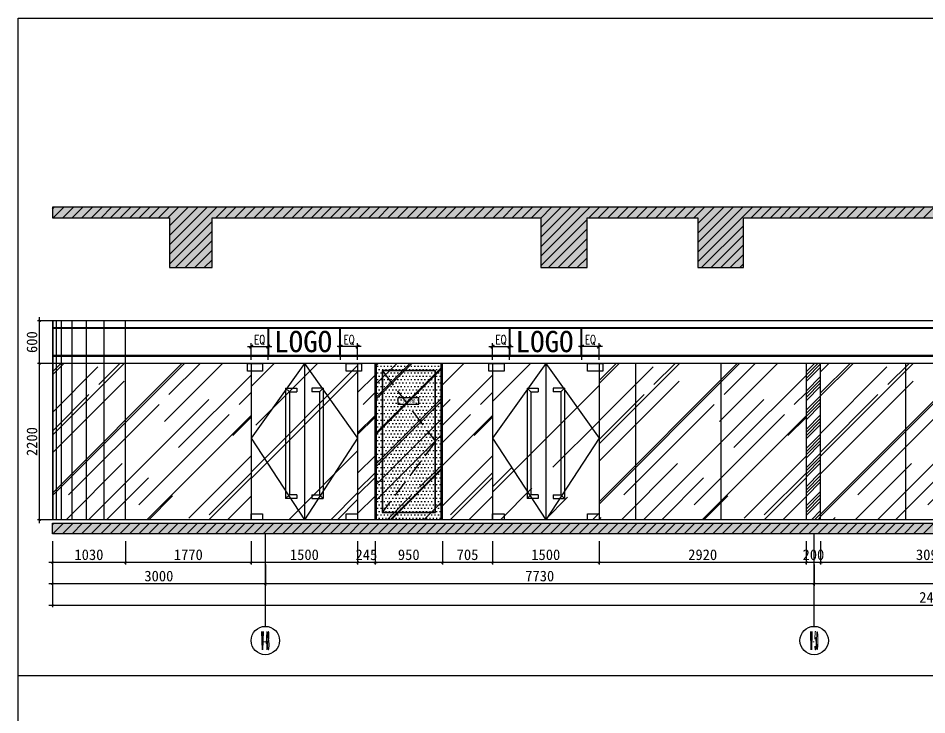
# Model space of a CAD drawing. Header units: millimetres. Extents: x 110215 to 630040, y -488650 to 141897.
# Drawn here: x 354578 to 367377, y 5546 to 15350 of the extents above; entities that cross this region are included whole.
import ezdxf
from ezdxf.enums import TextEntityAlignment as Align

# ---------------------------------------------------------------- set-up
doc = ezdxf.new("R2010")
doc.units = ezdxf.units.MM
doc.header["$LTSCALE"] = 1000
doc.linetypes.add('DASH', pattern=[0.35, 0.25, -0.1])
doc.layers.get('Defpoints').update_dxf_attribs({"color": 2})
for name, color, linetype in [('0-118标注', 2, 'Continuous'), ('0-140c立面材料填充', 250, 'Continuous'), ('0-140d立面材料分隔', 146, 'Continuous'), ('0-140立面图剖切线', 4, 'Continuous'), ('1', 4, 'Continuous'), ('7', 7, 'Continuous'), ('D-地面', 8, 'Continuous'), ('E立-ELEV1', 6, 'Continuous')]:
    doc.layers.add(name, color=color, linetype=linetype)
doc.styles.add('_TCH_AXIS', font='COMPLEX', dxfattribs={"bigfont": 'GBCBIG'})
doc.styles.add('COMPLEX', font='COMPLEX')
doc.styles.add('LOGO', font='arial.ttf', dxfattribs={"width": 0.9})
doc.styles.add('TXT', font='txt.shx', dxfattribs={"width": 0.7})
doc.styles.add('繁黑体', font='simhei.ttf')
doc.styles.add('黑体', font='simhei.ttf')
doc.dimstyles.new('50', dxfattribs={"dimscale": 50, "dimtxt": 3, "dimasz": 0.6, "dimexe": 0.6, "dimexo": 0.6, "dimtad": 1, "dimdec": 0, "dimdsep": 46, "dimtxsty": '黑体', "dimblk1": 'ARCHTICK', "dimblk2": 'ARCHTICK', "dimsah": 1, "dimcen": 0, "dimdle": 1, "dimclrd": 251, "dimclre": 251, "dimclrt": 2, "dimadec": 0, "dimazin": 0, "dimtfac": 1, "dimtdec": 0, "dimtix": 1, "dimtmove": 2, "dimatfit": 3, "dimldrblk": 'DOT', "dimfxl": 0, "dimtolj": 1, "dimtzin": 0, "dimarcsym": 0})
doc.dimstyles.new('副本 1-50', dxfattribs={"dimscale": 50, "dimtxt": 2.5, "dimasz": 1, "dimexe": 1, "dimexo": 1, "dimgap": 0.6, "dimtad": 1, "dimdec": 0, "dimrnd": 5, "dimzin": 0, "dimdsep": 46, "dimtxsty": 'TXT', "dimblk": 'ARCHTICK', "dimcen": 4, "dimdle": 1, "dimclrd": 3, "dimclre": 3, "dimclrt": 3, "dimadec": 0, "dimazin": 0, "dimtfac": 1, "dimtdec": 0, "dimtix": 1, "dimtmove": 2, "dimatfit": 3, "dimldrblk": 'ARCHTICK', "dimfxl": 0, "dimtolj": 1, "dimtzin": 0, "dimarcsym": 0})

# ---------------------------------------------------------------- blocks, each defined once
blk = doc.blocks.new('_ArchTick')
at = {"color": 0, "linetype": 'ByBlock', "const_width": 0.4}
blk.add_lwpolyline([(-0.5, -0.5), (0.5, 0.5)], dxfattribs=at)
blk = doc.blocks.new('*D130')
at = {"color": 3, "lineweight": -2, "transparency": 16777216}
for p, q in [((2433331, 314145), (2433331, 314382)), ((2433571, 314145), (2433571, 314382)), ((2433621, 314332), (2433281, 314332))]:
    blk.add_line(p, q, dxfattribs=at)
at = {"layer": 'Defpoints', "color": 0, "transparency": 16777216}
for p in [(2433331, 314332), (2433331, 314095), (2433571, 314095)]:
    blk.add_point(p, dxfattribs=at)
at = {"color": 3, "lineweight": -2, "transparency": 16777216, "xscale": 50, "yscale": 50, "zscale": 50, "rotation": 180}
blk.add_blockref('_ArchTick', (2433331, 314332), dxfattribs=at)
at = {"color": 3, "lineweight": -2, "transparency": 16777216, "xscale": 50, "yscale": 50, "zscale": 50}
blk.add_blockref('_ArchTick', (2433571, 314332), dxfattribs=at)
at = {"color": 3, "transparency": 16777216, "insert": (2433451, 314425), "char_height": 125, "attachment_point": 5, "style": 'TXT'}
blk.add_mtext('\\A1;EQ', dxfattribs=at)
blk = doc.blocks.new('*D131')
at = {"color": 3, "lineweight": -2, "transparency": 16777216}
for p, q in [((2432071, 314145), (2432071, 314382)), ((2432311, 314145), (2432311, 314382)), ((2432021, 314332), (2432361, 314332))]:
    blk.add_line(p, q, dxfattribs=at)
at = {"layer": 'Defpoints', "color": 0, "transparency": 16777216}
for p in [(2432311, 314332), (2432071, 314095), (2432311, 314095)]:
    blk.add_point(p, dxfattribs=at)
at = {"color": 3, "lineweight": -2, "transparency": 16777216, "xscale": 50, "yscale": 50, "zscale": 50, "rotation": 180}
blk.add_blockref('_ArchTick', (2432071, 314332), dxfattribs=at)
at = {"color": 3, "lineweight": -2, "transparency": 16777216, "xscale": 50, "yscale": 50, "zscale": 50}
blk.add_blockref('_ArchTick', (2432311, 314332), dxfattribs=at)
at = {"color": 3, "transparency": 16777216, "insert": (2432191, 314425), "char_height": 125, "attachment_point": 5, "style": 'TXT'}
blk.add_mtext('\\A1;EQ', dxfattribs=at)
blk = doc.blocks.new('cdsfsdfs')
h = blk.add_hatch()
h.set_pattern_fill('玻璃', color=8, scale=500, angle=45)
h.set_pattern_definition([(45, (340975.24, -35313.5), (424.264, 1131.37), [7500, -1000, 2500, -500]), (45, (341268.7, -34666.5), (-823.78, 116.673), [1500, -165, 3000, -375]), (45, (340851.5, -34836.2), (1601.597, 2075.358), [4000, -700, 2000, -500])])
h.paths.add_polyline_path([(350295, -31739), (350295, -29539), (349385, -29539), (349385, -31739)])
at = {"layer": 'D-地面'}
h = blk.add_hatch(dxfattribs=at)
h.set_pattern_fill('DOTS', color=8, scale=30, style=0)
h.set_pattern_definition([(0, (340995.243, -35313.48), (23.8125, 47.625), [0, -47.625])])
h.paths.add_polyline_path([(350295, -31739), (350295, -29539), (349385, -29539), (349385, -31739)])
at = {"layer": 'E立-ELEV1'}
h = blk.add_hatch(dxfattribs=at)
h.set_pattern_fill('ANSI32', color=8, scale=3, style=0)
h.set_pattern_definition([(45, (352788.318, -32716.256), (-20.20558, 20.20558), []), (45, (352801.788, -32716.256), (-20.20558, 20.20558), [])])
h.paths.add_polyline_path([(349385, -31739), (349365, -31739), (349365, -29539), (349385, -29539)])
h = blk.add_hatch(dxfattribs=at)
h.set_pattern_fill('ANSI32', color=8, scale=3, style=0)
h.set_pattern_definition([(45, (351848.318, -32716.256), (-20.20558, 20.20558), []), (45, (351861.788, -32716.256), (-20.20558, 20.20558), [])])
h.paths.add_polyline_path([(350315, -31739), (350295, -31739), (350295, -29539), (350315, -29539)])
at = {"color": 1}
for p, q in [((349365, -31739), (349365, -29539)), ((350315, -29539), (349365, -29539)), ((349385, -31739), (349385, -29539)), ((350295, -31739), (350295, -29539)), ((350315, -31739), (350315, -29539)), ((350315, -31739), (350315, -29539)), ((350315, -31739), (349365, -31739))]:
    blk.add_line(p, q, dxfattribs=at)
at = {"color": 8, "linetype": 'DASH'}
blk.add_lwpolyline([(349470, -29644), (350215, -30639), (349465, -31639)], dxfattribs=at)
at = {"layer": '7', "color": 3}
blk.add_lwpolyline([(349982, -30114), (349982, -30024), (349684, -30024), (349684, -30114)], close=True, dxfattribs=at)
at = {"layer": 'E立-ELEV1', "color": 8}
blk.add_line((350215, -29639), (349465, -29639), dxfattribs=at)
at = {"layer": 'E立-ELEV1', "color": 4}
blk.add_lwpolyline([(349465, -29639), (349465, -31639), (350215, -31639), (350215, -29639)], dxfattribs=at)
at = {"layer": 'E立-ELEV1', "color": 3}
blk.add_lwpolyline([(349470, -29644), (349470, -31634), (350210, -31634), (350210, -29644), (349470, -29644)], close=True, dxfattribs=at)
at = {"layer": '1', "color": 3, "style": 'LOGO', "width": 0.9}
blk.add_text('消防栓', height=48, dxfattribs=at).set_placement((349934, -30091, 274), align=Align.RIGHT)
blk = doc.blocks.new('*D953')
at = {"color": 251, "lineweight": -2, "transparency": 16777216}
for p, q in [((365880, 7991), (365880, 7661)), ((368975, 7991), (368975, 7661)), ((369025, 7691), (365830, 7691))]:
    blk.add_line(p, q, dxfattribs=at)
at = {"layer": 'Defpoints', "color": 0, "transparency": 16777216}
for p in [(365880, 8091), (368975, 8091), (365880, 7691)]:
    blk.add_point(p, dxfattribs=at)
at = {"color": 251, "lineweight": -2, "transparency": 16777216, "xscale": 30, "yscale": 30, "zscale": 30, "rotation": 180}
blk.add_blockref('_ArchTick', (365880, 7691), dxfattribs=at)
at = {"color": 251, "lineweight": -2, "transparency": 16777216, "xscale": 30, "yscale": 30, "zscale": 30}
blk.add_blockref('_ArchTick', (368975, 7691), dxfattribs=at)
at = {"color": 2, "transparency": 16777216, "insert": (367428, 7798), "char_height": 150, "attachment_point": 5, "style": '黑体'}
blk.add_mtext('\\A1;3095', dxfattribs=at)
blk = doc.blocks.new('_DOT')
at = {"color": 0, "linetype": 'ByBlock'}
blk.add_line((-0.5, 0), (-1, 0), dxfattribs=at)
at = {"color": 0, "linetype": 'ByBlock', "const_width": 0.5}
blk.add_lwpolyline([(-0.25, 0, 1), (0.25, 0, 1)], format="xyb", close=True, dxfattribs=at)
blk = doc.blocks.new('*D954')
at = {"color": 251, "lineweight": -2, "transparency": 16777216}
for p, q in [((365680, 7991), (365680, 7661)), ((365880, 7991), (365880, 7661)), ((365680, 7691), (365650, 7691)), ((365880, 7691), (365680, 7691)), ((365880, 7691), (365910, 7691))]:
    blk.add_line(p, q, dxfattribs=at)
at = {"layer": 'Defpoints', "color": 0, "transparency": 16777216}
for p in [(365680, 8091), (365880, 8091), (365680, 7691)]:
    blk.add_point(p, dxfattribs=at)
at = {"color": 251, "lineweight": -2, "transparency": 16777216, "xscale": 30, "yscale": 30, "zscale": 30}
blk.add_blockref('_ArchTick', (365680, 7691), dxfattribs=at)
at = {"color": 251, "lineweight": -2, "transparency": 16777216, "xscale": 30, "yscale": 30, "zscale": 30, "rotation": 180}
blk.add_blockref('_ArchTick', (365880, 7691), dxfattribs=at)
at = {"color": 2, "transparency": 16777216, "insert": (365780, 7798), "char_height": 150, "attachment_point": 5, "style": '黑体'}
blk.add_mtext('\\A1;200', dxfattribs=at)
blk = doc.blocks.new('*D955')
at = {"color": 251, "lineweight": -2, "transparency": 16777216}
for p, q in [((362760, 7991), (362760, 7661)), ((365680, 7991), (365680, 7661)), ((365730, 7691), (362710, 7691))]:
    blk.add_line(p, q, dxfattribs=at)
at = {"layer": 'Defpoints', "color": 0, "transparency": 16777216}
for p in [(362760, 8091), (365680, 8091), (362760, 7691)]:
    blk.add_point(p, dxfattribs=at)
at = {"color": 251, "lineweight": -2, "transparency": 16777216, "xscale": 30, "yscale": 30, "zscale": 30, "rotation": 180}
blk.add_blockref('_ArchTick', (362760, 7691), dxfattribs=at)
at = {"color": 251, "lineweight": -2, "transparency": 16777216, "xscale": 30, "yscale": 30, "zscale": 30}
blk.add_blockref('_ArchTick', (365680, 7691), dxfattribs=at)
at = {"color": 2, "transparency": 16777216, "insert": (364220, 7798), "char_height": 150, "attachment_point": 5, "style": '黑体'}
blk.add_mtext('\\A1;2920', dxfattribs=at)
blk = doc.blocks.new('*D956')
at = {"color": 251, "lineweight": -2, "transparency": 16777216}
for p, q in [((361260, 7991), (361260, 7661)), ((362760, 7991), (362760, 7661)), ((362810, 7691), (361210, 7691))]:
    blk.add_line(p, q, dxfattribs=at)
at = {"layer": 'Defpoints', "color": 0, "transparency": 16777216}
for p in [(361260, 8091), (362760, 8091), (361260, 7691)]:
    blk.add_point(p, dxfattribs=at)
at = {"color": 251, "lineweight": -2, "transparency": 16777216, "xscale": 30, "yscale": 30, "zscale": 30, "rotation": 180}
blk.add_blockref('_ArchTick', (361260, 7691), dxfattribs=at)
at = {"color": 251, "lineweight": -2, "transparency": 16777216, "xscale": 30, "yscale": 30, "zscale": 30}
blk.add_blockref('_ArchTick', (362760, 7691), dxfattribs=at)
at = {"color": 2, "transparency": 16777216, "insert": (362010, 7798), "char_height": 150, "attachment_point": 5, "style": '黑体'}
blk.add_mtext('\\A1;1500', dxfattribs=at)
blk = doc.blocks.new('*D957')
at = {"color": 251, "lineweight": -2, "transparency": 16777216}
for p, q in [((360555, 7991), (360555, 7661)), ((361260, 7991), (361260, 7661)), ((361310, 7691), (360505, 7691))]:
    blk.add_line(p, q, dxfattribs=at)
at = {"layer": 'Defpoints', "color": 0, "transparency": 16777216}
for p in [(360555, 8091), (361260, 8091), (360555, 7691)]:
    blk.add_point(p, dxfattribs=at)
at = {"color": 251, "lineweight": -2, "transparency": 16777216, "xscale": 30, "yscale": 30, "zscale": 30, "rotation": 180}
blk.add_blockref('_ArchTick', (360555, 7691), dxfattribs=at)
at = {"color": 251, "lineweight": -2, "transparency": 16777216, "xscale": 30, "yscale": 30, "zscale": 30}
blk.add_blockref('_ArchTick', (361260, 7691), dxfattribs=at)
at = {"color": 2, "transparency": 16777216, "insert": (360908, 7798), "char_height": 150, "attachment_point": 5, "style": '黑体'}
blk.add_mtext('\\A1;705', dxfattribs=at)
blk = doc.blocks.new('*D958')
at = {"color": 251, "lineweight": -2, "transparency": 16777216}
for p, q in [((359605, 7991), (359605, 7661)), ((360555, 7991), (360555, 7661)), ((360605, 7691), (359555, 7691))]:
    blk.add_line(p, q, dxfattribs=at)
at = {"layer": 'Defpoints', "color": 0, "transparency": 16777216}
for p in [(359605, 8091), (360555, 8091), (359605, 7691)]:
    blk.add_point(p, dxfattribs=at)
at = {"color": 251, "lineweight": -2, "transparency": 16777216, "xscale": 30, "yscale": 30, "zscale": 30, "rotation": 180}
blk.add_blockref('_ArchTick', (359605, 7691), dxfattribs=at)
at = {"color": 251, "lineweight": -2, "transparency": 16777216, "xscale": 30, "yscale": 30, "zscale": 30}
blk.add_blockref('_ArchTick', (360555, 7691), dxfattribs=at)
at = {"color": 2, "transparency": 16777216, "insert": (360080, 7798), "char_height": 150, "attachment_point": 5, "style": '黑体'}
blk.add_mtext('\\A1;950', dxfattribs=at)
blk = doc.blocks.new('*D959')
at = {"color": 251, "lineweight": -2, "transparency": 16777216}
for p, q in [((359360, 7991), (359360, 7661)), ((359605, 7991), (359605, 7661)), ((359360, 7691), (359330, 7691)), ((359605, 7691), (359360, 7691)), ((359605, 7691), (359635, 7691))]:
    blk.add_line(p, q, dxfattribs=at)
at = {"layer": 'Defpoints', "color": 0, "transparency": 16777216}
for p in [(359360, 8091), (359605, 8091), (359360, 7691)]:
    blk.add_point(p, dxfattribs=at)
at = {"color": 251, "lineweight": -2, "transparency": 16777216, "xscale": 30, "yscale": 30, "zscale": 30}
blk.add_blockref('_ArchTick', (359360, 7691), dxfattribs=at)
at = {"color": 251, "lineweight": -2, "transparency": 16777216, "xscale": 30, "yscale": 30, "zscale": 30, "rotation": 180}
blk.add_blockref('_ArchTick', (359605, 7691), dxfattribs=at)
at = {"color": 2, "transparency": 16777216, "insert": (359483, 7797), "char_height": 150, "attachment_point": 5, "style": '黑体'}
blk.add_mtext('\\A1;245', dxfattribs=at)
blk = doc.blocks.new('*D960')
at = {"color": 251, "lineweight": -2, "transparency": 16777216}
for p, q in [((357860, 7991), (357860, 7661)), ((359360, 7991), (359360, 7661)), ((359410, 7691), (357810, 7691))]:
    blk.add_line(p, q, dxfattribs=at)
at = {"layer": 'Defpoints', "color": 0, "transparency": 16777216}
for p in [(357860, 8091), (359360, 8091), (357860, 7691)]:
    blk.add_point(p, dxfattribs=at)
at = {"color": 251, "lineweight": -2, "transparency": 16777216, "xscale": 30, "yscale": 30, "zscale": 30, "rotation": 180}
blk.add_blockref('_ArchTick', (357860, 7691), dxfattribs=at)
at = {"color": 251, "lineweight": -2, "transparency": 16777216, "xscale": 30, "yscale": 30, "zscale": 30}
blk.add_blockref('_ArchTick', (359360, 7691), dxfattribs=at)
at = {"color": 2, "transparency": 16777216, "insert": (358610, 7798), "char_height": 150, "attachment_point": 5, "style": '黑体'}
blk.add_mtext('\\A1;1500', dxfattribs=at)
blk = doc.blocks.new('*D961')
at = {"color": 251, "lineweight": -2, "transparency": 16777216}
for p, q in [((356090, 7991), (356090, 7661)), ((357860, 7991), (357860, 7661)), ((357910, 7691), (356040, 7691))]:
    blk.add_line(p, q, dxfattribs=at)
at = {"layer": 'Defpoints', "color": 0, "transparency": 16777216}
for p in [(356090, 8091), (357860, 8091), (356090, 7691)]:
    blk.add_point(p, dxfattribs=at)
at = {"color": 251, "lineweight": -2, "transparency": 16777216, "xscale": 30, "yscale": 30, "zscale": 30, "rotation": 180}
blk.add_blockref('_ArchTick', (356090, 7691), dxfattribs=at)
at = {"color": 251, "lineweight": -2, "transparency": 16777216, "xscale": 30, "yscale": 30, "zscale": 30}
blk.add_blockref('_ArchTick', (357860, 7691), dxfattribs=at)
at = {"color": 2, "transparency": 16777216, "insert": (356975, 7798), "char_height": 150, "attachment_point": 5, "style": '黑体'}
blk.add_mtext('\\A1;1770', dxfattribs=at)
blk = doc.blocks.new('*D962')
at = {"color": 251, "lineweight": -2, "transparency": 16777216}
for p, q in [((355060, 7991), (355060, 7661)), ((356090, 7991), (356090, 7661)), ((356140, 7691), (355010, 7691))]:
    blk.add_line(p, q, dxfattribs=at)
at = {"layer": 'Defpoints', "color": 0, "transparency": 16777216}
for p in [(355060, 8091), (356090, 8091), (355060, 7691)]:
    blk.add_point(p, dxfattribs=at)
at = {"color": 251, "lineweight": -2, "transparency": 16777216, "xscale": 30, "yscale": 30, "zscale": 30, "rotation": 180}
blk.add_blockref('_ArchTick', (355060, 7691), dxfattribs=at)
at = {"color": 251, "lineweight": -2, "transparency": 16777216, "xscale": 30, "yscale": 30, "zscale": 30}
blk.add_blockref('_ArchTick', (356090, 7691), dxfattribs=at)
at = {"color": 2, "transparency": 16777216, "insert": (355575, 7798), "char_height": 150, "attachment_point": 5, "style": '黑体'}
blk.add_mtext('\\A1;1030', dxfattribs=at)
blk = doc.blocks.new('*D965')
at = {"color": 251, "lineweight": -2, "transparency": 16777216}
for p, q in [((365790, 7661), (365790, 7361)), ((374390, 7661), (374390, 7361)), ((374440, 7391), (365740, 7391))]:
    blk.add_line(p, q, dxfattribs=at)
at = {"layer": 'Defpoints', "color": 0, "transparency": 16777216}
for p in [(365790, 7691), (374390, 7691), (365790, 7391)]:
    blk.add_point(p, dxfattribs=at)
at = {"color": 251, "lineweight": -2, "transparency": 16777216, "xscale": 30, "yscale": 30, "zscale": 30, "rotation": 180}
blk.add_blockref('_ArchTick', (365790, 7391), dxfattribs=at)
at = {"color": 251, "lineweight": -2, "transparency": 16777216, "xscale": 30, "yscale": 30, "zscale": 30}
blk.add_blockref('_ArchTick', (374390, 7391), dxfattribs=at)
at = {"color": 2, "transparency": 16777216, "insert": (370090, 7498), "char_height": 150, "attachment_point": 5, "style": '黑体'}
blk.add_mtext('\\A1;8600', dxfattribs=at)
blk = doc.blocks.new('*D966')
at = {"color": 251, "lineweight": -2, "transparency": 16777216}
for p, q in [((358060, 7661), (358060, 7361)), ((365790, 7661), (365790, 7361)), ((365840, 7391), (358010, 7391))]:
    blk.add_line(p, q, dxfattribs=at)
at = {"layer": 'Defpoints', "color": 0, "transparency": 16777216}
for p in [(358060, 7691), (365790, 7691), (358060, 7391)]:
    blk.add_point(p, dxfattribs=at)
at = {"color": 251, "lineweight": -2, "transparency": 16777216, "xscale": 30, "yscale": 30, "zscale": 30, "rotation": 180}
blk.add_blockref('_ArchTick', (358060, 7391), dxfattribs=at)
at = {"color": 251, "lineweight": -2, "transparency": 16777216, "xscale": 30, "yscale": 30, "zscale": 30}
blk.add_blockref('_ArchTick', (365790, 7391), dxfattribs=at)
at = {"color": 2, "transparency": 16777216, "insert": (361925, 7498), "char_height": 150, "attachment_point": 5, "style": '黑体'}
blk.add_mtext('\\A1;7730', dxfattribs=at)
blk = doc.blocks.new('*D967')
at = {"color": 251, "lineweight": -2, "transparency": 16777216}
for p, q in [((355060, 7661), (355060, 7361)), ((358060, 7661), (358060, 7361)), ((358110, 7391), (355010, 7391))]:
    blk.add_line(p, q, dxfattribs=at)
at = {"layer": 'Defpoints', "color": 0, "transparency": 16777216}
for p in [(355060, 7691), (358060, 7691), (355060, 7391)]:
    blk.add_point(p, dxfattribs=at)
at = {"color": 251, "lineweight": -2, "transparency": 16777216, "xscale": 30, "yscale": 30, "zscale": 30, "rotation": 180}
blk.add_blockref('_ArchTick', (355060, 7391), dxfattribs=at)
at = {"color": 251, "lineweight": -2, "transparency": 16777216, "xscale": 30, "yscale": 30, "zscale": 30}
blk.add_blockref('_ArchTick', (358060, 7391), dxfattribs=at)
at = {"color": 2, "transparency": 16777216, "insert": (356560, 7498), "char_height": 150, "attachment_point": 5, "style": '黑体'}
blk.add_mtext('\\A1;3000', dxfattribs=at)
blk = doc.blocks.new('*D968')
at = {"color": 251, "lineweight": -2, "transparency": 16777216}
for p, q in [((355060, 7361), (355060, 7061)), ((379990, 7361), (379990, 7061)), ((355010, 7091), (380040, 7091))]:
    blk.add_line(p, q, dxfattribs=at)
at = {"layer": 'Defpoints', "color": 0, "transparency": 16777216}
for p in [(355060, 7391), (379990, 7391), (379990, 7091)]:
    blk.add_point(p, dxfattribs=at)
at = {"color": 251, "lineweight": -2, "transparency": 16777216, "xscale": 30, "yscale": 30, "zscale": 30, "rotation": 180}
blk.add_blockref('_ArchTick', (355060, 7091), dxfattribs=at)
at = {"color": 251, "lineweight": -2, "transparency": 16777216, "xscale": 30, "yscale": 30, "zscale": 30}
blk.add_blockref('_ArchTick', (379990, 7091), dxfattribs=at)
at = {"color": 2, "transparency": 16777216, "insert": (367525, 7198), "char_height": 150, "attachment_point": 5, "style": '黑体'}
blk.add_mtext('\\A1;24930', dxfattribs=at)
blk = doc.blocks.new('_AXISO')
blk.add_circle((0, 0), 0.5)
at = {"style": 'COMPLEX', "width": 1.041667}
blk.add_attdef('A', text='', height=0.56, dxfattribs=at).set_placement((-0.25, -0.28), (0.25, -0.28), align=Align.FIT)
blk = doc.blocks.new('*D969')
at = {"color": 251, "lineweight": -2, "transparency": 16777216}
for p, q in [((354880, 8241), (354880, 10541)), ((355180, 10491), (354850, 10491)), ((355180, 8291), (354850, 8291))]:
    blk.add_line(p, q, dxfattribs=at)
at = {"layer": 'Defpoints', "color": 0, "transparency": 16777216}
for p in [(354880, 10491), (355280, 10491), (355280, 8291)]:
    blk.add_point(p, dxfattribs=at)
at = {"color": 251, "lineweight": -2, "transparency": 16777216, "xscale": 30, "yscale": 30, "zscale": 30}
for p, rotation in [((354880, 10491), 90), ((354880, 8291), 270)]:
    blk.add_blockref('_ArchTick', p, dxfattribs=dict(at, rotation=rotation))
at = {"color": 2, "transparency": 16777216, "insert": (354773, 9391), "char_height": 150, "attachment_point": 5, "rotation": 90, "style": '黑体'}
blk.add_mtext('\\A1;2200', dxfattribs=at)
blk = doc.blocks.new('*D970')
at = {"color": 251, "lineweight": -2, "transparency": 16777216}
for p, q in [((354880, 10441), (354880, 11141)), ((355180, 11091), (354850, 11091)), ((355180, 10491), (354850, 10491))]:
    blk.add_line(p, q, dxfattribs=at)
at = {"layer": 'Defpoints', "color": 0, "transparency": 16777216}
for p in [(354880, 11091), (355280, 11091), (355280, 10491)]:
    blk.add_point(p, dxfattribs=at)
at = {"color": 251, "lineweight": -2, "transparency": 16777216, "xscale": 30, "yscale": 30, "zscale": 30}
for p, rotation in [((354880, 11091), 90), ((354880, 10491), 270)]:
    blk.add_blockref('_ArchTick', p, dxfattribs=dict(at, rotation=rotation))
at = {"color": 2, "transparency": 16777216, "insert": (354773, 10791), "char_height": 150, "attachment_point": 5, "rotation": 90, "style": '黑体'}
blk.add_mtext('\\A1;600', dxfattribs=at)
blk = doc.blocks.new('kjlkj')
at = {"layer": '0-140c立面材料填充'}
h = blk.add_hatch(dxfattribs=at)
h.set_pattern_fill('AR-RROOF', color=256, scale=50, angle=45, style=0)
h.set_pattern_definition([(45, (2419215.6, 311894.9), (1077.63, 2873.68), [19050, -2540, 6350, -1270]), (45, (2419961, 313538.3), (-2092.4, 296.35), [3810, -419.1, 7620, -952.5]), (45, (2418901.25, 313107.2), (4068.056, 5271.41), [10160, -1778, 5080, -1270])])
h.paths.add_polyline_path([(2433571.1, 314094.9), (2432071.1, 314094.9), (2432071.1, 311894.9), (2433571.1, 311894.9)])
at = {"color": 8}
for p, q in [((2432311.1, 314194.9), (2432311.1, 314594.9)), ((2432321.1, 314194.9), (2432321.1, 314594.9)), ((2433321.1, 314194.9), (2433321.1, 314594.9)), ((2433331.1, 314194.9), (2433331.1, 314594.9))]:
    blk.add_line(p, q, dxfattribs=at)
for points in [[(2432821.1, 314094.9), (2432071.1, 313044.9), (2432821.1, 311894.9)], [(2432821.1, 314094.9), (2433571.1, 313044.9), (2432821.1, 311894.9)]]:
    blk.add_lwpolyline(points, dxfattribs=at)
at = {"layer": '0-140d立面材料分隔'}
for p, q in [((2432071.1, 314094.9), (2432071.1, 311894.9)), ((2432821.1, 314094.9), (2432821.1, 311894.9)), ((2433571.1, 314094.9), (2433571.1, 311894.9))]:
    blk.add_line(p, q, dxfattribs=at)
at = {"layer": '0-140d立面材料分隔', "color": 1}
for p, q in [((2432609.7, 313694.9, -219.5), (2432556.9, 313744.9, -219.5)), ((2432556.9, 313744.9, -219.5), (2432556.9, 312194.9)), ((2432556.9, 313744.9, -219.5), (2432715.4, 313744.9, -219.5)), ((2432715.4, 313744.9, -219.5), (2432715.4, 313694.9, -219.5)), ((2432926.8, 313744.9, -219.5), (2432926.8, 313694.9, -219.5)), ((2433085.4, 313744.9, -219.5), (2432926.8, 313744.9, -219.5)), ((2433032.5, 313694.9, -219.5), (2433085.4, 313744.9, -219.5)), ((2433085.4, 313744.9, -219.5), (2433085.4, 312194.9)), ((2432609.7, 313694.9, -219.5), (2432609.7, 312244.9)), ((2432609.7, 313694.9, -219.5), (2432715.4, 313694.9, -219.5)), ((2433032.5, 313694.9, -219.5), (2432926.8, 313694.9, -219.5)), ((2433032.5, 313694.9, -219.5), (2433032.5, 312244.9)), ((2432609.7, 312244.9), (2432556.9, 312194.9)), ((2432715.4, 312194.9), (2432556.9, 312194.9)), ((2432715.4, 312244.9), (2432609.7, 312244.9)), ((2432715.4, 312244.9), (2432715.4, 312194.9)), ((2432926.8, 312244.9), (2433032.5, 312244.9)), ((2432926.8, 312244.9), (2432926.8, 312194.9)), ((2432926.8, 312194.9), (2433085.4, 312194.9)), ((2433032.5, 312244.9), (2433085.4, 312194.9))]:
    blk.add_line(p, q, dxfattribs=at)
for points in [[(2432018.3, 314094.9), (2432233.1, 314094.9), (2432233.1, 313984.9), (2432018.3, 313984.9)], [(2433409.2, 314094.9), (2433624, 314094.9), (2433624, 313984.9), (2433409.2, 313984.9)], [(2432071.1, 311978.2), (2432233.1, 311978.2), (2432233.1, 311894.9), (2432071.1, 311894.9)], [(2433409.2, 311978.2), (2433571.1, 311978.2), (2433571.1, 311894.9), (2433409.2, 311894.9)]]:
    blk.add_lwpolyline(points, close=True, dxfattribs=at)
at = {"color": 1, "style": '繁黑体'}
blk.add_text('LOGO', height=300, dxfattribs=at).set_placement((2432396, 314253.3, -219.5))
at = {"color": 8}
dim = blk.add_linear_dim(base=(2432311.1, 314332.1), p1=(2432071.1, 314094.9), p2=(2432311.1, 314094.9), text='EQ', dimstyle='副本 1-50', dxfattribs=at)
dim.commit()
dim.dimension.update_dxf_attribs({"geometry": '*D131', "text_midpoint": (2432191.1, 314424.6)})
dim = blk.add_linear_dim(base=(2433331.1, 314332.1), p1=(2433571.1, 314094.9), p2=(2433331.1, 314094.9), angle=180, text='EQ', dimstyle='副本 1-50', dxfattribs=at)
dim.commit()
dim.dimension.update_dxf_attribs({"geometry": '*D130', "text_midpoint": (2433451.1, 314424.6)})

msp = doc.modelspace()

# ---------------------------------------------------------------- hatches: boundary and pattern name
h = msp.add_hatch()
h.set_pattern_fill('ANSI31', color=250, scale=30)
h.set_pattern_definition([(45, (10240, 40030.07), (-67.35192, 67.35192), [])])
h.paths.add_polyline_path([(355060.2, 12690.4), (355060.2, 12540.4), (356710.4, 12540.4), (356710.4, 11840.4), (357310.4, 11840.4), (357310.4, 12540.4), (361938.9, 12540.4), (361938.9, 11840.4), (362592.9, 11840.4), (362592.9, 12540.4), (364152.6, 12540.4), (364152.6, 11840.4), (364794.3, 11840.4), (364794.3, 12540.4), (368440.2, 12540.4), (368440.2, 11840.4), (368940.2, 11840.4), (368940.2, 12540.4), (371240.2, 12540.4), (371240.2, 11840.4), (371740.2, 11840.4), (371740.2, 12540.4), (374190.5, 12540.4), (374190.5, 11840.4), (374690.5, 11840.4), (374690.5, 12540.4), (375590.2, 12540.4), (375590.2, 11840.4), (376190.2, 11840.4), (376190.2, 12540.4), (378840.2, 12540.4), (378840.2, 11840.4), (379440.2, 11840.4), (379440.2, 12540.4), (379990.2, 12540.4), (379990.2, 12690.4)])
h.paths.add_polyline_path([(355060.2, 8240.8), (379990.2, 8240.8), (379990.2, 8090.8), (355060.2, 8090.8)])
h = msp.add_hatch()
h.set_pattern_fill('ANSI34', color=250, scale=10)
h.set_pattern_definition([(45, (140601.1, 822.17), (-134.70384, 134.70384), []), (45, (140646, 822.17), (-134.70384, 134.70384), []), (45, (140690.9, 822.17), (-134.70384, 134.70384), []), (45, (140735.8, 822.17), (-134.70384, 134.70384), [])])
h.paths.add_polyline_path([(365880.2, 10490.8), (365680.2, 10490.8), (365680.2, 8290.8), (365880.2, 8290.8)])
at = {"layer": '0-140c立面材料填充'}
h = msp.add_hatch(dxfattribs=at)
h.set_pattern_fill('AR-CONC', color=256)
h.set_pattern_definition([(50, (10240, 40030.07), (182.18467, -15.939086), [19.05, -209.55]), (355, (10240, 40030.07), (-35.24342, 191.056845), [15.24, -167.64058]), (100.451445, (10255.18, 40028.74), (146.94125, 175.11775), [16.19001, -178.09024]), (46.1842, (10240, 40080.87), (271.07904, -42.04233), [28.575, -314.325]), (96.63556, (10262.6, 40077.36), (237.40413, 247.42612), [24.28502, -267.1356]), (351.18415, (10240, 40080.87), (237.40413, 247.42612), [22.85997, -251.45973]), (21, (10265.4, 40068.17), (151.61439, -102.2652), [19.05, -209.55]), (326, (10265.4, 40068.17), (61.80203, 184.18797), [15.24, -167.64]), (71.451445, (10278.03, 40059.64), (213.41642, 81.92277), [16.19001, -178.08994]), (37.5, (10240, 40030.07), (3.088603, 84.555039), [0, -165.608, 0, -170.18, 0, -168.275]), (7.5, (10240, 40030.07), (66.819663, 100.180575), [0, -97.028, 0, -161.798, 0, -64.135]), (327.5, (10183.36, 40030.07), (135.590595, -5.728744), [0, -63.5, 0, -198.12, 0, -262.89]), (317.5, (10157.96, 40030.07), (148.12918, 25.42649), [0, -82.55, 0, -131.572, 0, -186.69])])
h.paths.add_polyline_path([(355060.2, 12690.4), (355060.2, 12540.4), (356710.4, 12540.4), (356710.4, 11840.4), (357310.4, 11840.4), (357310.4, 12540.4), (361938.9, 12540.4), (361938.9, 11840.4), (362592.9, 11840.4), (362592.9, 12540.4), (364152.6, 12540.4), (364152.6, 11840.4), (364794.3, 11840.4), (364794.3, 12540.4), (368440.2, 12540.4), (368440.2, 11840.4), (368940.2, 11840.4), (368940.2, 12540.4), (371240.2, 12540.4), (371240.2, 11840.4), (371740.2, 11840.4), (371740.2, 12540.4), (374190.5, 12540.4), (374190.5, 11840.4), (374690.5, 11840.4), (374690.5, 12540.4), (375590.2, 12540.4), (375590.2, 11840.4), (376190.2, 11840.4), (376190.2, 12540.4), (378840.2, 12540.4), (378840.2, 11840.4), (379440.2, 11840.4), (379440.2, 12540.4), (379990.2, 12540.4), (379990.2, 12690.4)])
h.paths.add_polyline_path([(355060.2, 8240.8), (379990.2, 8240.8), (379990.2, 8090.8), (355060.2, 8090.8)])
h = msp.add_hatch(dxfattribs=at)
h.set_pattern_fill('AR-RROOF', color=256, scale=600, angle=45)
h.set_pattern_definition([(45, (360740.15, 94921.34), (509.117, 1357.645), [9000, -1200, 3000, -600]), (45, (361092.3, 95697.7), (-988.535, 140.007), [1800, -198, 3600, -450]), (45, (360591.66, 95494.1), (1921.9162, 2490.43), [4800, -840, 2400, -600])])
h.paths.add_polyline_path([(355060.2, 10490.8), (355060.2, 8290.8), (357860.2, 8290.8), (357860.2, 10490.8)])
h = msp.add_hatch(dxfattribs=at)
h.set_pattern_fill('AR-RROOF', color=256, scale=600, angle=45)
h.set_pattern_definition([(45, (362485.15, 94921.34), (509.117, 1357.645), [9000, -1200, 3000, -600]), (45, (362837.3, 95697.74), (-988.535, 140.007), [1800, -198, 3600, -450]), (45, (362336.66, 95494.1), (1921.9162, 2490.43), [4800, -840, 2400, -600])])
h.paths.add_polyline_path([(359360.2, 10490.8), (359360.2, 8290.8), (359605.2, 8290.8), (359605.2, 10490.8)])
h = msp.add_hatch(dxfattribs=at)
h.set_pattern_fill('AR-RROOF', color=256, scale=600, angle=45)
h.set_pattern_definition([(45, (364140.15, 94921.34), (509.117, 1357.645), [9000, -1200, 3000, -600]), (45, (364492.3, 95697.74), (-988.535, 140.007), [1800, -198, 3600, -450]), (45, (363991.66, 95494.1), (1921.9162, 2490.43), [4800, -840, 2400, -600])])
h.paths.add_polyline_path([(360555.2, 10490.8), (360555.2, 8290.8), (361260.2, 8290.8), (361260.2, 10490.8)])
h = msp.add_hatch(dxfattribs=at)
h.set_pattern_fill('AR-RROOF', color=256, scale=600, angle=45)
h.set_pattern_definition([(45, (368560.15, 94921.34), (509.117, 1357.645), [9000, -1200, 3000, -600]), (45, (368912.3, 95697.74), (-988.535, 140.007), [1800, -198, 3600, -450]), (45, (368411.66, 95494.1), (1921.9162, 2490.43), [4800, -840, 2400, -600])])
h.paths.add_polyline_path([(362760.2, 10490.8), (362760.2, 8290.8), (365680.2, 8290.8), (365680.2, 10490.8)])
h = msp.add_hatch(dxfattribs=at)
h.set_pattern_fill('AR-RROOF', color=256, scale=600, angle=45)
h.set_pattern_definition([(45, (371855.15, 94921.34), (509.117, 1357.645), [9000, -1200, 3000, -600]), (45, (372207.3, 95697.74), (-988.535, 140.007), [1800, -198, 3600, -450]), (45, (371706.66, 95494.1), (1921.9162, 2490.43), [4800, -840, 2400, -600])])
h.paths.add_polyline_path([(365880.2, 10490.8), (365880.2, 8290.8), (368975.2, 8290.8), (368975.2, 10490.8)])

# ---------------------------------------------------------------- linework, layer by layer
at = {"color": 5}
msp.add_line((355060.2, 11090.8), (355060.2, 8290.8), dxfattribs=at)
msp.add_line((380123.9, 6094.5), (354578.5, 6094.5))
for points in [[(354578.5, 15350.1), (380123.9, 15350.1), (380123.9, -4761.1), (354578.5, -4761.1)], [(355060.2, 8240.8), (379990.2, 8240.8), (379990.2, 8090.8), (355060.2, 8090.8)]]:
    msp.add_lwpolyline(points, close=True)
for points in [[(355060.2, 12690.4), (355060.2, 12540.4), (356710.4, 12540.4), (356710.4, 11840.4), (357310.4, 11840.4), (357310.4, 12540.4), (361938.9, 12540.4), (361938.9, 11840.4), (362592.9, 11840.4), (362592.9, 12540.4), (364152.6, 12540.4), (364152.6, 11840.4), (364794.3, 11840.4), (364794.3, 12540.4), (368440.2, 12540.4)], [(379990.2, 12690.4), (355060.2, 12690.4)]]:
    msp.add_lwpolyline(points)
at = {"layer": '0-118标注'}
for p, q in [((358060.3, 6790.8, 13.8), (358060.3, 8090.8)), ((365790.4, 6790.8, 13.8), (365790.4, 8090.8))]:
    msp.add_line(p, q, dxfattribs=at)
at = {"layer": '0-140c立面材料填充', "color": 251}
for p, q in [((355070.2, 8290.8), (355070.2, 11090.8)), ((355120.2, 8290.8), (355120.2, 11090.8)), ((355190.2, 8290.8), (355190.2, 11090.8)), ((355340.2, 8290.8), (355340.2, 11090.8)), ((355540.2, 8290.8), (355540.2, 11090.8)), ((355790.2, 8290.8), (355790.2, 11090.8)), ((363280.2, 8290.8), (363280.2, 10490.8)), ((364480.2, 8290.8), (364480.2, 10490.8)), ((367080.2, 8290.8), (367080.2, 10490.8))]:
    msp.add_line(p, q, dxfattribs=at)
at = {"layer": '0-140d立面材料分隔'}
for p, q in [((356090.2, 8290.8), (356090.2, 11090.8)), ((379390.4, 10990.8), (355060.2, 10990.8)), ((379390.4, 10980.8), (355060.2, 10980.8)), ((379390.4, 10600.8), (355060.2, 10600.8)), ((379390.4, 10590.8), (355060.2, 10590.8)), ((379390.4, 10490.8), (355060.2, 10490.8)), ((365680.2, 8290.8), (365680.2, 10490.8)), ((365880.2, 8290.8), (365880.2, 10490.8))]:
    msp.add_line(p, q, dxfattribs=at)
at = {"layer": '0-140立面图剖切线'}
for p, q in [((379990.2, 11090.8), (355060.2, 11090.8)), ((355060.2, 11090.8), (355060.2, 8290.8)), ((379990.2, 8290.8), (355060.2, 8290.8))]:
    msp.add_line(p, q, dxfattribs=at)

# ---------------------------------------------------------------- block references
at = {"color": 8}
for p in [(-2074210.9, -303604.1), (-2070810.9, -303604.1)]:
    msp.add_blockref('kjlkj', p, dxfattribs=at)
msp.add_blockref('cdsfsdfs', (10240, 40030.1))
at = {"layer": '0-118标注'}
ref = msp.add_blockref('_AXISO', (358060.3, 6590.8, 13.8), dxfattribs=dict(at, xscale=400, yscale=400, zscale=400))
ref.add_attrib('A', 'W-48', dxfattribs={"layer": '0', "height": 257.36, "style": '_TCH_AXIS', "width": 0.105882}).set_placement((358005.1, 6462.2, 13.8), (358115.4, 6462.2, 13.8), align=Align.FIT)
ref = msp.add_blockref('_AXISO', (365790.4, 6590.8, 13.8), dxfattribs=dict(at, xscale=400, yscale=400, zscale=400))
ref.add_attrib('A', 'W-50', dxfattribs={"layer": '0', "height": 257.36, "style": '_TCH_AXIS', "width": 0.107143}).set_placement((365735.2, 6462.2, 13.8), (365845.5, 6462.2, 13.8), align=Align.FIT)

# ---------------------------------------------------------------- dimensions: what is measured, and where the dimension line sits
for base, p1, p2, picture, middle in [((354880.2, 11090.8), (355280.2, 10490.8), (355280.2, 11090.8), '*D970', (354773.1, 10790.8)), ((354880.2, 10490.8), (355280.2, 8290.8), (355280.2, 10490.8), '*D969', (354773.1, 9390.8))]:
    dim = msp.add_linear_dim(base=base, p1=p1, p2=p2, angle=90, dimstyle='50', override={"dimfxl": 6, "dimarcsym": 1})
    dim.commit()
    dim.dimension.update_dxf_attribs({"geometry": picture, "text_midpoint": middle})
for base, p1, p2, picture, middle in [((355060.2, 7690.8), (356090.2, 8090.8), (355060.2, 8090.8), '*D962', (355575.2, 7797.9)), ((356090.2, 7690.8), (357860.2, 8090.8), (356090.2, 8090.8), '*D961', (356975.2, 7797.9)), ((357860.2, 7690.8), (359360.2, 8090.8), (357860.2, 8090.8), '*D960', (358610.2, 7797.9)), ((359360.2, 7690.8), (359605.2, 8090.8), (359360.2, 8090.8), '*D959', (359482.7, 7797.1)), ((359605.2, 7690.8), (360555.2, 8090.8), (359605.2, 8090.8), '*D958', (360080.2, 7797.9)), ((360555.2, 7690.8), (361260.2, 8090.8), (360555.2, 8090.8), '*D957', (360907.7, 7797.9)), ((361260.2, 7690.8), (362760.2, 8090.8), (361260.2, 8090.8), '*D956', (362010.2, 7797.9)), ((362760.2, 7690.8), (365680.2, 8090.8), (362760.2, 8090.8), '*D955', (364220.2, 7797.9)), ((365680.2, 7690.8), (365880.2, 8090.8), (365680.2, 8090.8), '*D954', (365780.2, 7797.9)), ((365880.2, 7690.8), (368975.2, 8090.8), (365880.2, 8090.8), '*D953', (367427.7, 7797.9)), ((355060.2, 7390.8), (358060.3, 7690.8), (355060.2, 7690.8), '*D967', (356560.3, 7497.9)), ((358060.3, 7390.8), (365790.4, 7690.8), (358060.3, 7690.8), '*D966', (361925.3, 7497.9)), ((365790.4, 7390.8), (374390.4, 7690.8), (365790.4, 7690.8), '*D965', (370090.4, 7497.9)), ((379990.2, 7090.8), (355060.2, 7390.8), (379990.2, 7390.8), '*D968', (367525.2, 7197.9))]:
    dim = msp.add_linear_dim(base=base, p1=p1, p2=p2, dimstyle='50', override={"dimfxl": 6, "dimarcsym": 1})
    dim.commit()
    dim.dimension.update_dxf_attribs({"geometry": picture, "text_midpoint": middle})

doc.saveas('drawing.dxf')
